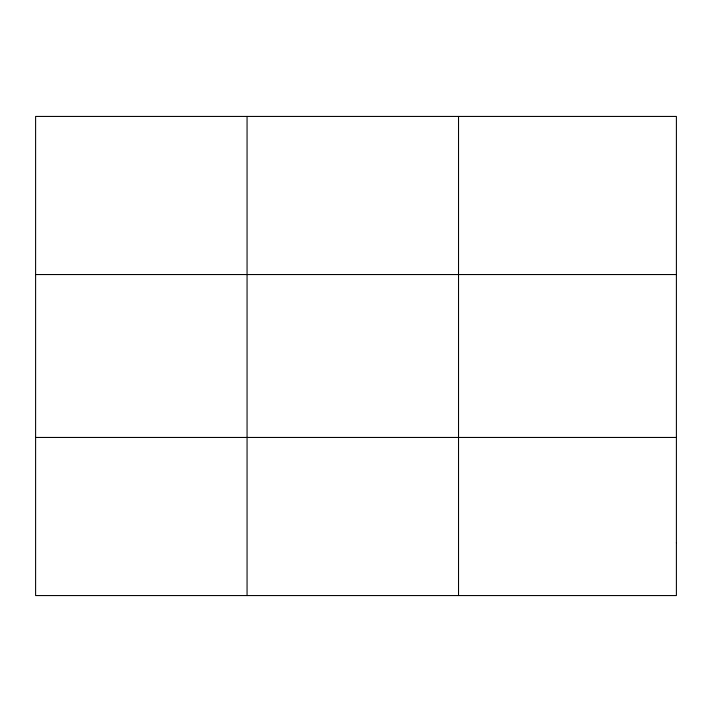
<?xml version="1.0" encoding="UTF-8"?>
<svg xmlns="http://www.w3.org/2000/svg" width="712" height="712" viewBox="0 0 712 712"><rect width="100%" height="100%" fill="white"/><g stroke="black" fill="none" stroke-linecap="round" stroke-linejoin="round"><path stroke-width="1.07" d="M247.064 595.561L247.064 116.439M458.528 595.561L458.528 116.439M35.6 274.547L676.4 274.547M35.6 437.453L676.4 437.453M676.4 542.856L676.4 595.561L35.6 595.561L35.6 116.439L676.4 116.439L676.4 542.856"/></g></svg>
